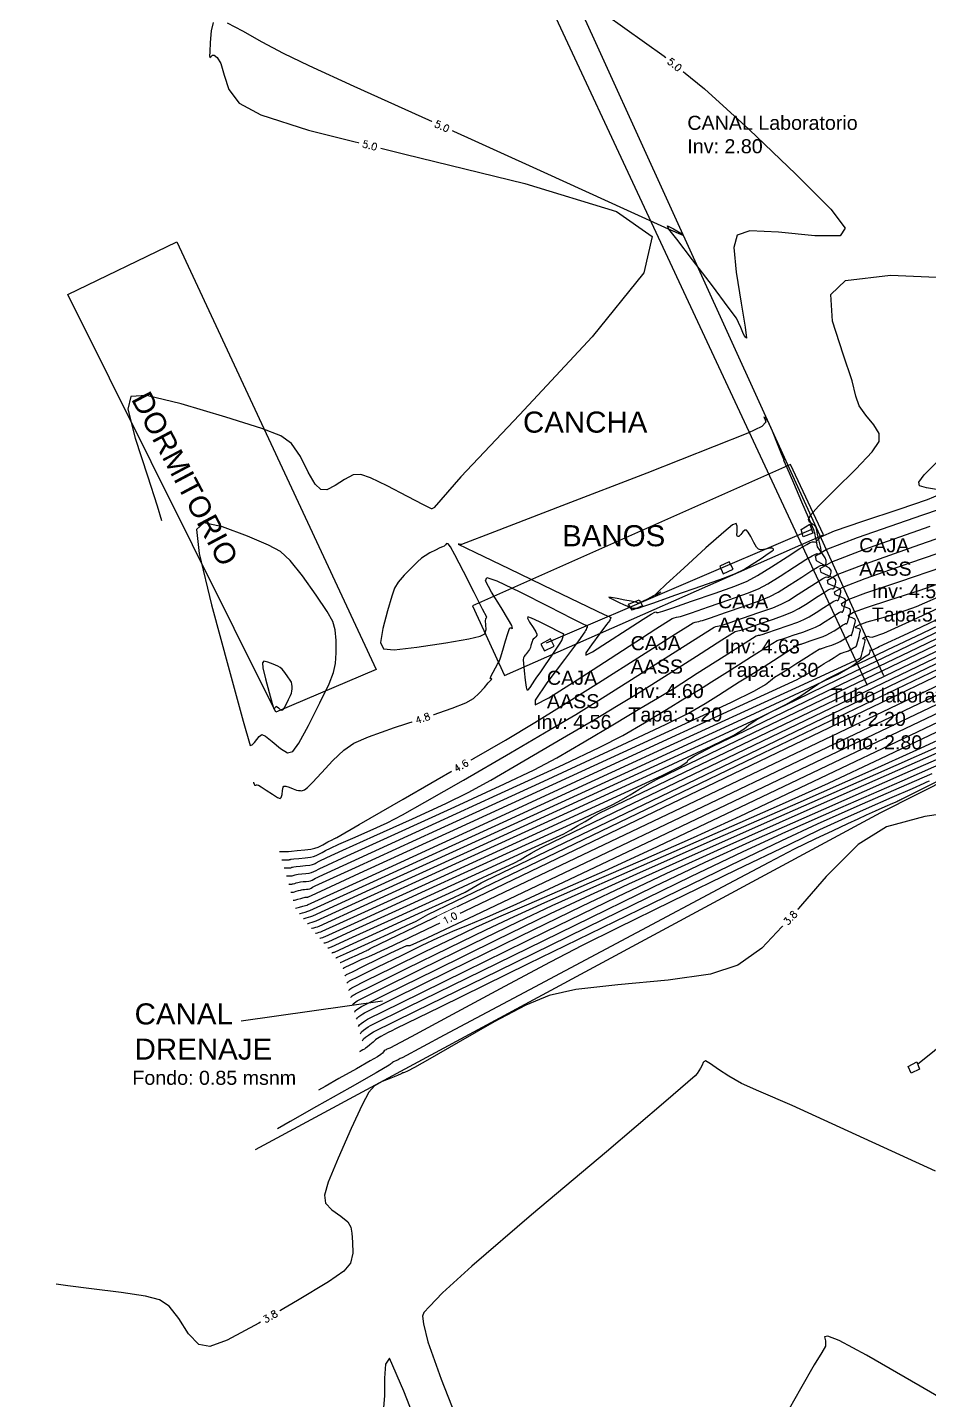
# Model space of a CAD drawing. Header units: millimetres. Extents: x 646993 to 648849, y 9708034 to 9709424.
# Drawn here: x 648161.5 to 648225.5, y 9709050 to 9709147.5 of the extents above; entities that cross this region are included whole.
import ezdxf

# ---------------------------------------------------------------- set-up
doc = ezdxf.new("R2010")
doc.units = ezdxf.units.MM
doc.header["$LTSCALE"] = 5
doc.header["$XCLIPFRAME"] = 2
for name, color, linetype in [('CV-COTAS', 7, 'Continuous'), ('CV-MAESTRAS', 32, 'Continuous'), ('CV-NORMALES', 31, 'Continuous')]:
    doc.layers.add(name, color=color, linetype=linetype)
doc.styles.add('CV-ETIQUETAS', font='romans.shx')
doc.styles.get("Standard").update_dxf_attribs({"font": 'arial.ttf'})
picture_1 = doc.add_image_def('image1.jpg', size_in_pixel=(1920, 925))
picture_2 = doc.add_image_def('image2.ecw', size_in_pixel=(12715, 11262))

msp = doc.modelspace()

# ---------------------------------------------------------------- linework, layer by layer
at = {"color": 6}
for points in [[(648179.123, 9709098.838), (648164.351, 9709128.541), (648172.1, 9709132.301), (648186.27, 9709101.873), (648179.123, 9709098.838)], [(648193.109, 9709106.402), (648195.384, 9709101.454), (648218.067, 9709111.45), (648215.725, 9709116.465), (648193.109, 9709106.402)]]:
    msp.add_lwpolyline(points, dxfattribs=at)
at = {"color": 2}
for points in [[(648216.632, 9709111.308), (648216.48, 9709111.831), (648217.108, 9709112.213), (648217.308, 9709111.582), (648216.632, 9709111.308)], [(648198.373, 9709103.781), (648217.205, 9709111.832)], [(648210.701, 9709109.226), (648210.93, 9709108.674), (648211.66, 9709109.024), (648211.379, 9709109.547), (648210.701, 9709109.226)], [(648224.75, 9709073.802), (648268.909, 9709109.331)], [(648204.469, 9709106.111), (648204.215, 9709106.528), (648204.98, 9709106.837), (648205.197, 9709106.414), (648204.469, 9709106.111)], [(648197.98, 9709103.686), (648198.229, 9709103.204), (648198.923, 9709103.547), (648198.675, 9709104.069), (648197.98, 9709103.686)], [(648224.317, 9709073.162), (648224.091, 9709073.657), (648224.721, 9709073.983), (648224.901, 9709073.452), (648224.317, 9709073.162)]]:
    msp.add_lwpolyline(points, dxfattribs=at)
for points in [[(648177.689, 9709067.751), (648222.146, 9709091.706), (648240.045, 9709100.751), (648271.646, 9709111.3)], [(648176.662, 9709076.896), (648186.726, 9709078.327)]]:
    msp.add_lwpolyline(points)
at = {"layer": 'CV-MAESTRAS', "color": 7, "true_color": 0xffffcc}
for points, elevation in [([(648202.552, 9709148.498), (648206.751, 9709145.495), (648209.614, 9709143.174), (648212.797, 9709140.289), (648216.113, 9709137.121), (648218.586, 9709134.616), (648219.612, 9709133.278), (648219.271, 9709132.732), (648217.448, 9709132.736), (648214.884, 9709132.99), (648212.843, 9709133.081), (648211.939, 9709132.761), (648211.693, 9709131.894), (648211.858, 9709130.139), (648212.226, 9709127.944), (648212.515, 9709126.224), (648212.591, 9709125.446), (648212.475, 9709125.548), (648212.337, 9709125.838), (648212.189, 9709126.213), (648212.039, 9709126.572), (648211.888, 9709126.869), (648211.307, 9709127.657), (648210.172, 9709129.157), (648208.758, 9709131.013), (648207.635, 9709132.487), (648207.085, 9709133.209), (648206.978, 9709133.431), (648207.417, 9709133.228), (648208.038, 9709132.853), (648208.107, 9709132.744), (648207.044, 9709133.209), (648204.135, 9709134.53), (648198.209, 9709137.22), (648190.746, 9709140.609), (648184.706, 9709143.356), (648181.5, 9709144.827), (648179.682, 9709145.698), (648178.156, 9709146.51), (648176.777, 9709147.283), (648175.696, 9709147.842)], 5), ([(648174.682, 9709147.904), (648174.526, 9709147.303), (648174.467, 9709146.478), (648174.436, 9709145.818), (648174.413, 9709145.508), (648174.437, 9709145.406), (648174.51, 9709145.454), (648174.618, 9709145.565), (648174.757, 9709145.586), (648174.952, 9709145.413), (648175.222, 9709144.975), (648175.467, 9709144.163), (648175.799, 9709143.132), (648176.53, 9709142.167), (648178.059, 9709141.333), (648181.448, 9709140.242), (648188.303, 9709138.532), (648196.844, 9709136.441), (648203.368, 9709134.46), (648205.898, 9709132.669), (648205.293, 9709130.091), (648201.638, 9709125.536), (648196.449, 9709119.987), (648192.294, 9709115.584), (648190.395, 9709113.402), (648190.359, 9709113.377), (648190.319, 9709113.352), (648190.276, 9709113.329), (648190.235, 9709113.312), (648190.197, 9709113.309), (648189.623, 9709113.59), (648188.484, 9709114.187), (648187.052, 9709114.94), (648185.866, 9709115.52), (648185.17, 9709115.756), (648184.643, 9709115.722), (648184.021, 9709115.404), (648183.341, 9709114.957), (648182.758, 9709114.663), (648182.332, 9709114.692), (648181.927, 9709115.074), (648181.44, 9709115.926), (648180.875, 9709117.024), (648180.248, 9709117.945), (648179.482, 9709118.504), (648178.128, 9709119.021), (648175.566, 9709119.837), (648172.406, 9709120.773), (648169.933, 9709121.364), (648168.812, 9709121.299), (648168.613, 9709120.405), (648169.127, 9709118.323), (648170, 9709115.644), (648170.704, 9709113.513), (648170.998, 9709112.49)], 5), ([(648179.883, 9709087.202), (648179.923, 9709087.202), (648180, 9709087.2), (648180.098, 9709087.198), (648180.182, 9709087.199), (648180.238, 9709087.203), (648180.29, 9709087.214), (648180.355, 9709087.236), (648180.432, 9709087.263), (648180.51, 9709087.287), (648180.595, 9709087.304), (648180.73, 9709087.322), (648180.97, 9709087.345), (648181.266, 9709087.373), (648181.514, 9709087.402), (648181.67, 9709087.433), (648181.835, 9709087.505), (648181.996, 9709087.585), (648182.156, 9709087.67), (648182.316, 9709087.753), (648182.478, 9709087.833), (648184.201, 9709088.623), (648187.598, 9709090.169), (648191.866, 9709092.112), (648195.404, 9709093.741), (648197.496, 9709094.749), (648199.109, 9709095.608), (648201.064, 9709096.736), (648203.215, 9709098.014), (648205.027, 9709099.098), (648206.272, 9709099.842), (648207.447, 9709100.564), (648209.103, 9709101.61), (648211.001, 9709102.818), (648212.507, 9709103.774), (648213.296, 9709104.267), (648213.375, 9709104.294), (648213.457, 9709104.313), (648213.539, 9709104.33), (648213.622, 9709104.348), (648213.704, 9709104.368), (648214.055, 9709104.489), (648214.724, 9709104.718), (648215.559, 9709105.006), (648216.258, 9709105.256), (648216.689, 9709105.433), (648217.056, 9709105.627), (648217.551, 9709105.934), (648218.111, 9709106.297), (648218.559, 9709106.586), (648218.804, 9709106.735), (648218.93, 9709106.798), (648219.006, 9709106.808), (648219.057, 9709106.793), (648219.098, 9709106.791), (648219.135, 9709106.825), (648219.17, 9709106.901), (648219.216, 9709107.04), (648219.266, 9709107.214), (648219.301, 9709107.371), (648219.309, 9709107.496), (648219.218, 9709107.631), (648218.851, 9709107.791), (648218.408, 9709107.986), (648218.349, 9709108.246), (648219.053, 9709108.637), (648221.001, 9709109.383), (648224.937, 9709110.773), (648229.907, 9709112.504)], 4), ([(648190.276, 9709045.335), (648188.228, 9709050.56), (648187.204, 9709052.901), (648186.941, 9709052.474), (648186.859, 9709051.486), (648186.851, 9709050.244), (648186.758, 9709049.08)], 4)]:
    msp.add_lwpolyline(points, dxfattribs=dict(at, elevation=elevation))
at = {"layer": 'CV-MAESTRAS', "color": 7, "true_color": 0xffffcc, "elevation": 5}
for points in [[(648192.339, 9709110.763), (648192.291, 9709110.765), (648192.233, 9709110.776), (648192.173, 9709110.792), (648192.126, 9709110.803), (648192.107, 9709110.805), (648193.291, 9709110.23), (648195.744, 9709109.044), (648198.837, 9709107.55), (648201.302, 9709106.36), (648202.516, 9709105.774), (648202.604, 9709105.735), (648202.696, 9709105.701), (648202.789, 9709105.668), (648202.876, 9709105.629), (648202.947, 9709105.575), (648202.945, 9709105.537), (648202.93, 9709105.497), (648202.91, 9709105.455), (648202.89, 9709105.415), (648202.871, 9709105.377), (648202.656, 9709105.072), (648202.175, 9709104.436), (648201.577, 9709103.642), (648201.181, 9709103.061), (648201.183, 9709102.901), (648201.642, 9709103.132), (648202.725, 9709103.819), (648204.125, 9709104.737), (648205.254, 9709105.473), (648205.828, 9709105.827), (648206.094, 9709105.965), (648206.183, 9709105.976), (648206.205, 9709105.931), (648206.318, 9709105.928), (648206.646, 9709106.03), (648207.352, 9709106.274), (648208.694, 9709106.733), (648210.37, 9709107.31), (648211.773, 9709107.813), (648212.637, 9709108.168), (648213.375, 9709108.557), (648214.368, 9709109.173), (648215.492, 9709109.902), (648216.39, 9709110.483), (648216.882, 9709110.782), (648217.137, 9709110.912), (648217.295, 9709110.954), (648217.403, 9709110.951), (648217.486, 9709110.948), (648217.546, 9709110.961), (648217.578, 9709110.976), (648217.586, 9709110.985), (648217.582, 9709110.993), (648217.576, 9709111.01), (648217.569, 9709111.049), (648217.553, 9709111.131), (648217.518, 9709111.289), (648217.475, 9709111.486), (648217.437, 9709111.65), (648217.412, 9709111.747), (648217.395, 9709111.805), (648217.392, 9709111.82), (648217.388, 9709111.831), (648217.352, 9709111.916), (648217.251, 9709112.153), (648217.015, 9709112.698), (648216.544, 9709113.783), (648215.955, 9709115.14), (648215.487, 9709116.218), (648215.261, 9709116.745), (648215.263, 9709116.751), (648215.268, 9709116.757), (648215.274, 9709116.764), (648215.28, 9709116.769), (648215.285, 9709116.771), (648215.276, 9709116.793), (648215.265, 9709116.814), (648215.253, 9709116.835), (648215.241, 9709116.856), (648215.23, 9709116.877), (648215.085, 9709117.223), (648214.804, 9709117.935), (648214.45, 9709118.829), (648214.147, 9709119.519), (648213.948, 9709119.808), (648213.831, 9709119.834), (648213.895, 9709119.709), (648213.976, 9709119.48), (648213.7, 9709119.162), (648212.703, 9709118.687), (648210.313, 9709117.73), (648205.503, 9709115.855), (648199.475, 9709113.52), (648194.682, 9709111.666)], [(648194.054, 9709105.489), (648194.071, 9709105.511), (648194.089, 9709105.533), (648194.107, 9709105.555), (648194.122, 9709105.577), (648194.129, 9709105.6), (648193.838, 9709106.179), (648193.238, 9709107.361), (648192.48, 9709108.846), (648191.868, 9709110.027), (648191.548, 9709110.601), (648191.38, 9709110.816), (648191.273, 9709110.834), (648191.19, 9709110.75), (648191.102, 9709110.664), (648190.985, 9709110.61), (648190.797, 9709110.525), (648190.478, 9709110.369), (648190.085, 9709110.17), (648189.741, 9709109.976), (648189.492, 9709109.792), (648189.212, 9709109.532), (648188.774, 9709109.107), (648188.253, 9709108.584), (648187.827, 9709108.096), (648187.58, 9709107.674), (648187.382, 9709107.087), (648187.074, 9709106.051), (648186.736, 9709104.794), (648186.586, 9709103.812), (648186.793, 9709103.363), (648187.548, 9709103.277), (648189.166, 9709103.462), (648191.22, 9709103.788), (648192.86, 9709104.072), (648193.669, 9709104.243), (648194.003, 9709104.423), (648194.094, 9709104.715), (648194.064, 9709105.065), (648194.034, 9709105.345)]]:
    msp.add_lwpolyline(points, close=True, dxfattribs=at)
at = {"layer": 'CV-MAESTRAS', "color": 20, "true_color": 0xff5500, "elevation": 3}
for points in [[(648180.805, 9709084.521), (648180.87, 9709084.524), (648181.022, 9709084.564), (648181.215, 9709084.624), (648181.399, 9709084.683), (648181.555, 9709084.736), (648186.068, 9709086.801), (648195.295, 9709091.034), (648206.888, 9709096.355), (648216.104, 9709100.585), (648220.59, 9709102.644), (648220.62, 9709102.661), (648220.657, 9709102.679), (648220.695, 9709102.699), (648220.723, 9709102.716), (648220.733, 9709102.727), (648220.776, 9709102.869), (648220.851, 9709103.153), (648220.943, 9709103.508), (648221.016, 9709103.795), (648221.049, 9709103.944), (648221.043, 9709104.016), (648220.97, 9709104.048), (648220.877, 9709104.064), (648220.86, 9709104.096), (648220.998, 9709104.17), (648221.234, 9709104.246), (648221.346, 9709104.207), (648221.539, 9709104.177), (648222.365, 9709104.469), (648224.448, 9709105.405), (648229.179, 9709107.618)], [(648185.291, 9709075.463), (648185.365, 9709075.606), (648185.519, 9709075.74), (648185.71, 9709075.869), (648185.899, 9709075.993), (648186.069, 9709076.11), (648189.056, 9709077.581), (648194.981, 9709080.484), (648202.441, 9709084.132), (648208.65, 9709087.155), (648212.37, 9709088.938), (648215.386, 9709090.325), (648219.298, 9709092.06), (648223.666, 9709093.973), (648227.147, 9709095.498)]]:
    msp.add_lwpolyline(points, dxfattribs=at)
at = {"layer": 'CV-MAESTRAS', "color": 18, "true_color": 0x000000}
for points, elevation in [([(648183.696, 9709081.036), (648183.699, 9709081.036), (648183.706, 9709081.038), (648183.716, 9709081.041), (648183.725, 9709081.044), (648183.732, 9709081.046), (648183.948, 9709081.145), (648184.387, 9709081.346), (648184.938, 9709081.598), (648185.381, 9709081.802), (648185.609, 9709081.907), (648185.63, 9709081.921), (648185.687, 9709081.955), (648185.76, 9709081.997), (648185.832, 9709082.037), (648185.892, 9709082.07), (648194.749, 9709086.33), (648212.925, 9709095.072), (648235.794, 9709106.07)], 1), ([(648236.758, 9709105.773), (648214.004, 9709094.919), (648195.889, 9709086.279), (648187.014, 9709082.048), (648186.635, 9709081.874), (648186.189, 9709081.669), (648185.724, 9709081.455), (648185.36, 9709081.295), (648185.213, 9709081.248), (648184.992, 9709081.144), (648184.694, 9709080.998), (648184.356, 9709080.832), (648184.089, 9709080.701), (648183.949, 9709080.632), (648183.941, 9709080.626), (648183.932, 9709080.62), (648183.923, 9709080.614), (648183.915, 9709080.607), (648183.912, 9709080.601)], 1), ([(648182.251, 9709082.779), (648182.284, 9709082.78), (648182.364, 9709082.801), (648182.465, 9709082.832), (648182.562, 9709082.863), (648182.643, 9709082.891), (648184.997, 9709083.966), (648189.779, 9709086.154), (648195.791, 9709088.907), (648200.621, 9709091.124), (648203.099, 9709092.276), (648203.724, 9709092.619), (648204.34, 9709092.978), (648204.953, 9709093.343), (648205.569, 9709093.702), (648206.193, 9709094.047), (648210.02, 9709095.9), (648217.373, 9709099.439), (648226.595, 9709103.871)], 2), ([(648184.601, 9709078.032), (648184.64, 9709078.107), (648184.721, 9709078.177), (648184.821, 9709078.244), (648184.92, 9709078.309), (648185.009, 9709078.371), (648186.531, 9709079.122), (648189.445, 9709080.559), (648193.127, 9709082.369), (648196.383, 9709083.955), (648198.792, 9709085.093), (648201.527, 9709086.33), (648205.727, 9709088.179), (648210.751, 9709090.38), (648215.156, 9709092.325), (648218.423, 9709093.808), (648222.144, 9709095.555), (648228.075, 9709098.38)], 2)]:
    msp.add_lwpolyline(points, dxfattribs=dict(at, elevation=elevation))
at = {"layer": 'CV-NORMALES', "color": 7, "true_color": 0xffffcc}
for points, elevation in [([(648177.541, 9709093.863), (648177.544, 9709093.851), (648177.551, 9709093.828), (648177.558, 9709093.799), (648177.566, 9709093.774), (648177.572, 9709093.757), (648177.581, 9709093.74), (648177.593, 9709093.715), (648177.608, 9709093.686), (648177.624, 9709093.663), (648177.643, 9709093.651), (648177.67, 9709093.65), (648177.704, 9709093.666), (648177.748, 9709093.688), (648177.808, 9709093.689), (648177.902, 9709093.65), (648178.087, 9709093.539), (648178.443, 9709093.302), (648178.886, 9709093.006), (648179.243, 9709092.785), (648179.429, 9709092.715), (648179.522, 9709092.777), (648179.571, 9709092.991), (648179.602, 9709093.279), (648179.642, 9709093.503), (648179.712, 9709093.594), (648179.841, 9709093.593), (648180.076, 9709093.513), (648180.366, 9709093.394), (648180.607, 9709093.302), (648180.752, 9709093.27), (648180.854, 9709093.268), (648180.944, 9709093.262), (648181.039, 9709093.265), (648181.169, 9709093.32), (648181.375, 9709093.479), (648181.749, 9709093.838), (648182.388, 9709094.534), (648183.189, 9709095.408), (648183.959, 9709096.152), (648184.671, 9709096.635), (648185.718, 9709097.092), (648187.573, 9709097.745), (648189.838, 9709098.502), (648191.666, 9709099.128), (648192.642, 9709099.513), (648193.182, 9709099.818), (648193.602, 9709100.195), (648193.962, 9709100.608), (648194.24, 9709100.937), (648194.41, 9709101.117), (648194.48, 9709101.2), (648194.465, 9709101.222), (648194.41, 9709101.218), (648194.374, 9709101.231), (648194.389, 9709101.291), (648194.454, 9709101.423), (648194.59, 9709101.68), (648194.762, 9709102), (648194.899, 9709102.255), (648194.968, 9709102.382), (648194.978, 9709102.397), (648194.989, 9709102.411), (648195, 9709102.425), (648195.011, 9709102.44), (648195.019, 9709102.455), (648195.101, 9709102.717), (648195.264, 9709103.249), (648195.468, 9709103.916), (648195.633, 9709104.451), (648195.721, 9709104.723), (648195.779, 9709104.837), (648195.855, 9709104.843), (648195.933, 9709104.807), (648195.964, 9709104.833), (648195.908, 9709105.001), (648195.686, 9709105.419), (648195.147, 9709106.288), (648194.473, 9709107.372), (648194.053, 9709108.177), (648194.139, 9709108.429), (648194.852, 9709108.193), (648196.473, 9709107.41), (648198.549, 9709106.353), (648200.205, 9709105.507), (648201.013, 9709105.107), (648201.067, 9709105.083), (648201.128, 9709105.063), (648201.19, 9709105.044), (648201.242, 9709105.02), (648201.275, 9709104.985), (648201.259, 9709104.901), (648201.229, 9709104.817), (648201.192, 9709104.733), (648201.154, 9709104.65), (648201.116, 9709104.569), (648200.664, 9709103.931), (648199.654, 9709102.594), (648198.4, 9709100.929), (648197.567, 9709099.709), (648197.572, 9709099.373), (648198.539, 9709099.859), (648200.83, 9709101.306), (648203.79, 9709103.238), (648206.157, 9709104.781), (648207.322, 9709105.515), (648207.464, 9709105.563), (648207.612, 9709105.599), (648207.761, 9709105.629), (648207.91, 9709105.661), (648208.058, 9709105.698), (648208.692, 9709105.917), (648209.9, 9709106.33), (648211.408, 9709106.849), (648212.67, 9709107.301), (648213.447, 9709107.621), (648214.111, 9709107.971), (648215.005, 9709108.525), (648216.016, 9709109.181), (648216.824, 9709109.703), (648217.266, 9709109.973), (648217.496, 9709110.09), (648217.637, 9709110.125), (648217.734, 9709110.119), (648217.808, 9709110.116), (648217.864, 9709110.134), (648217.897, 9709110.158), (648217.916, 9709110.178), (648217.927, 9709110.201), (648217.929, 9709110.247), (648217.917, 9709110.339), (648217.877, 9709110.534), (648217.791, 9709110.918), (648217.682, 9709111.396), (648217.595, 9709111.777), (648217.551, 9709111.967), (648217.546, 9709111.982), (648217.541, 9709111.996), (648217.534, 9709112.011), (648217.528, 9709112.025), (648217.522, 9709112.04), (648217.461, 9709112.117), (648217.29, 9709112.221), (648217.082, 9709112.357), (648216.999, 9709112.553), (648217.163, 9709112.868), (648217.714, 9709113.49), (648218.893, 9709114.669), (648220.383, 9709116.14), (648221.539, 9709117.362), (648222.029, 9709118.095), (648222.046, 9709118.655), (648221.667, 9709119.277), (648221.085, 9709119.959), (648220.606, 9709120.635), (648220.365, 9709121.332), (648220.105, 9709122.405), (648219.464, 9709124.317), (648218.725, 9709126.657), (648218.587, 9709128.543), (648219.633, 9709129.55), (648222.835, 9709129.934), (648229.913, 9709129.614)], 4.8), ([(648226.115, 9709114.695), (648225.402, 9709114.795), (648224.893, 9709114.942), (648224.85, 9709115.204), (648225.24, 9709115.716), (648226.185, 9709116.679)], 4.6), ([(648179.397, 9709088.93), (648179.467, 9709088.931), (648179.612, 9709088.931), (648179.794, 9709088.931), (648179.939, 9709088.932), (648180.01, 9709088.932), (648180.012, 9709088.933), (648180.017, 9709088.935), (648180.024, 9709088.937), (648180.03, 9709088.938), (648180.036, 9709088.94), (648180.245, 9709088.963), (648180.66, 9709089.003), (648181.184, 9709089.055), (648181.624, 9709089.108), (648181.897, 9709089.163), (648182.135, 9709089.251), (648182.463, 9709089.414), (648182.836, 9709089.613), (648183.134, 9709089.773), (648183.294, 9709089.854), (648183.33, 9709089.868), (648183.365, 9709089.884), (648183.399, 9709089.9), (648183.434, 9709089.917), (648183.468, 9709089.934), (648185.047, 9709090.848), (648188.178, 9709092.655), (648192.127, 9709094.935), (648195.455, 9709096.867), (648197.547, 9709098.105), (648199.432, 9709099.263), (648202.088, 9709100.941), (648205.133, 9709102.879), (648207.55, 9709104.413), (648208.815, 9709105.203), (648208.942, 9709105.246), (648209.073, 9709105.278), (648209.206, 9709105.305), (648209.338, 9709105.333), (648209.469, 9709105.365), (648210.033, 9709105.56), (648211.106, 9709105.927), (648212.446, 9709106.388), (648213.567, 9709106.79), (648214.258, 9709107.074), (648214.847, 9709107.385), (648215.641, 9709107.877), (648216.539, 9709108.46), (648217.258, 9709108.924), (648217.651, 9709109.163), (648217.854, 9709109.267), (648217.979, 9709109.295), (648218.065, 9709109.288), (648218.131, 9709109.285), (648218.182, 9709109.307), (648218.215, 9709109.343), (648218.242, 9709109.389), (648218.263, 9709109.447), (648218.274, 9709109.52), (648218.265, 9709109.628), (648218.191, 9709109.824), (648217.952, 9709110.17), (648217.661, 9709110.602), (648217.571, 9709110.997), (648217.886, 9709111.318), (648218.85, 9709111.735), (648220.884, 9709112.44), (648223.45, 9709113.292), (648225.464, 9709113.982), (648226.376, 9709114.36)], 4.6), ([(648179.559, 9709088.354), (648179.619, 9709088.354), (648179.741, 9709088.354), (648179.895, 9709088.354), (648180.02, 9709088.354), (648180.086, 9709088.356), (648180.114, 9709088.362), (648180.141, 9709088.371), (648180.168, 9709088.379), (648180.195, 9709088.388), (648180.222, 9709088.394), (648180.407, 9709088.416), (648180.764, 9709088.451), (648181.211, 9709088.495), (648181.587, 9709088.539), (648181.821, 9709088.586), (648182.006, 9709088.653), (648182.2, 9709088.752), (648182.418, 9709088.876), (648182.675, 9709089.014), (648183.022, 9709089.18), (648183.612, 9709089.448), (648184.607, 9709089.88), (648185.848, 9709090.42), (648187.041, 9709090.969), (648188.144, 9709091.539), (648189.734, 9709092.434), (648192.473, 9709094.015), (648195.823, 9709095.962), (648198.646, 9709097.611), (648200.455, 9709098.684), (648202.103, 9709099.697), (648204.426, 9709101.164), (648207.089, 9709102.858), (648209.202, 9709104.2), (648210.309, 9709104.891), (648210.419, 9709104.929), (648210.534, 9709104.957), (648210.65, 9709104.98), (648210.766, 9709105.004), (648210.881, 9709105.033), (648211.374, 9709105.203), (648212.312, 9709105.524), (648213.484, 9709105.927), (648214.464, 9709106.279), (648215.068, 9709106.527), (648215.584, 9709106.799), (648216.278, 9709107.229), (648217.063, 9709107.739), (648217.691, 9709108.145), (648218.035, 9709108.354), (648218.213, 9709108.444), (648218.321, 9709108.466), (648218.395, 9709108.456), (648218.453, 9709108.454), (648218.499, 9709108.479), (648218.533, 9709108.529), (648218.566, 9709108.606), (648218.597, 9709108.702), (648218.616, 9709108.804), (648218.613, 9709108.917), (648218.502, 9709109.081), (648218.082, 9709109.316), (648217.574, 9709109.61), (648217.497, 9709109.96), (648218.275, 9709110.424), (648220.499, 9709111.277), (648225.141, 9709112.885), (648230.984, 9709114.879)], 4.4), ([(648179.721, 9709087.778), (648179.771, 9709087.778), (648179.871, 9709087.777), (648179.997, 9709087.776), (648180.101, 9709087.776), (648180.162, 9709087.779), (648180.204, 9709087.787), (648180.239, 9709087.801), (648180.275, 9709087.818), (648180.326, 9709087.834), (648180.409, 9709087.849), (648180.569, 9709087.869), (648180.867, 9709087.898), (648181.239, 9709087.934), (648181.551, 9709087.971), (648181.746, 9709088.01), (648181.877, 9709088.055), (648181.938, 9709088.091), (648181.999, 9709088.139), (648182.215, 9709088.255), (648182.75, 9709088.507), (648183.907, 9709089.036), (648186.102, 9709090.025), (648188.857, 9709091.266), (648191.223, 9709092.355), (648192.82, 9709093.144), (648194.422, 9709094.021), (648196.768, 9709095.375), (648199.519, 9709096.988), (648201.837, 9709098.354), (648203.363, 9709099.263), (648204.775, 9709100.131), (648206.764, 9709101.387), (648209.045, 9709102.838), (648210.855, 9709103.987), (648211.803, 9709104.579), (648211.897, 9709104.611), (648211.995, 9709104.635), (648212.095, 9709104.655), (648212.194, 9709104.676), (648212.292, 9709104.7), (648212.715, 9709104.846), (648213.518, 9709105.121), (648214.522, 9709105.467), (648215.361, 9709105.767), (648215.878, 9709105.98), (648216.32, 9709106.213), (648216.914, 9709106.581), (648217.587, 9709107.018), (648218.125, 9709107.365), (648218.419, 9709107.545), (648218.572, 9709107.621), (648218.664, 9709107.637), (648218.726, 9709107.625), (648218.775, 9709107.623), (648218.817, 9709107.652), (648218.851, 9709107.715), (648218.891, 9709107.823), (648218.932, 9709107.958), (648218.959, 9709108.088), (648218.961, 9709108.207), (648218.853, 9709108.354), (648218.427, 9709108.54), (648217.914, 9709108.771), (648217.846, 9709109.076), (648218.664, 9709109.531), (648220.954, 9709110.41), (648225.655, 9709112.086)], 4.2)]:
    msp.add_lwpolyline(points, dxfattribs=dict(at, elevation=elevation))
for points, elevation in [([(648183.239, 9709101.669), (648183.369, 9709102.303), (648183.421, 9709103.075), (648183.419, 9709103.934), (648183.352, 9709104.694), (648183.177, 9709105.299), (648182.772, 9709106.016), (648181.999, 9709107.163), (648181.02, 9709108.533), (648180.142, 9709109.644), (648179.464, 9709110.265), (648178.607, 9709110.715), (648177.128, 9709111.356), (648175.35, 9709112.038), (648174.005, 9709112.316), (648173.495, 9709111.829), (648173.677, 9709110.129), (648174.562, 9709106.485), (648175.803, 9709101.868), (648176.809, 9709098.21), (648177.305, 9709096.474), (648177.448, 9709096.521), (648177.609, 9709096.687), (648177.781, 9709096.907), (648177.955, 9709097.111), (648178.133, 9709097.267), (648178.409, 9709097.139), (648178.879, 9709096.753), (648179.456, 9709096.258), (648179.963, 9709095.958), (648180.335, 9709096.052), (648180.762, 9709096.631), (648181.45, 9709097.895), (648182.269, 9709099.516), (648182.917, 9709100.866)], 4.8), ([(648206.482, 9709107.381), (648206.323, 9709107.294), (648205.984, 9709107.116), (648205.553, 9709106.891), (648205.203, 9709106.713), (648205.017, 9709106.63), (648204.917, 9709106.604), (648204.855, 9709106.613), (648204.805, 9709106.64), (648204.737, 9709106.668), (648204.621, 9709106.692), (648204.393, 9709106.735), (648203.946, 9709106.822), (648203.395, 9709106.931), (648202.977, 9709107.007), (648202.822, 9709107.02), (648202.882, 9709106.968), (648203.159, 9709106.834), (648203.546, 9709106.658), (648203.86, 9709106.516), (648204.02, 9709106.441), (648204.108, 9709106.399), (648204.184, 9709106.362), (648204.255, 9709106.327), (648204.315, 9709106.3), (648204.365, 9709106.282), (648204.418, 9709106.269), (648204.492, 9709106.255), (648204.578, 9709106.242), (648204.655, 9709106.233), (648204.716, 9709106.234), (648204.764, 9709106.237), (648204.771, 9709106.226), (648204.78, 9709106.216), (648204.898, 9709106.248), (648205.234, 9709106.362), (648206.003, 9709106.632), (648207.516, 9709107.16), (648209.413, 9709107.824), (648210.963, 9709108.378), (648211.827, 9709108.715), (648212.401, 9709108.995), (648213.013, 9709109.368), (648213.644, 9709109.787), (648214.138, 9709110.121), (648214.407, 9709110.304), (648214.515, 9709110.395), (648214.522, 9709110.448), (648214.476, 9709110.48), (648214.421, 9709110.503), (648214.368, 9709110.517), (648214.265, 9709110.512), (648214.065, 9709110.468), (648213.813, 9709110.411), (648213.598, 9709110.389), (648213.458, 9709110.436), (648213.323, 9709110.59), (648213.131, 9709110.918), (648212.908, 9709111.333), (648212.721, 9709111.655), (648212.599, 9709111.791), (648212.492, 9709111.792), (648212.35, 9709111.668), (648212.188, 9709111.485), (648212.055, 9709111.352), (648211.97, 9709111.329), (648211.923, 9709111.425), (648211.929, 9709111.707), (648211.944, 9709112.066), (648211.867, 9709112.271), (648211.604, 9709112.168), (648210.978, 9709111.654), (648209.72, 9709110.524), (648208.144, 9709109.084), (648206.896, 9709107.939), (648206.296, 9709107.386), (648206.099, 9709107.187), (648206.168, 9709107.198), (648206.365, 9709107.312), (648206.502, 9709107.395)], 5.2), ([(648196.94, 9709102.988), (648196.903, 9709102.933), (648196.846, 9709102.873), (648196.781, 9709102.802), (648196.733, 9709102.711), (648196.721, 9709102.574), (648196.739, 9709102.307), (648196.79, 9709101.783), (648196.859, 9709101.134), (648196.926, 9709100.634), (648196.988, 9709100.427), (648197.075, 9709100.431), (648197.215, 9709100.602), (648197.387, 9709100.865), (648197.552, 9709101.117), (648197.703, 9709101.332), (648197.922, 9709101.647), (648198.31, 9709102.21), (648198.783, 9709102.901), (648199.162, 9709103.46), (648199.36, 9709103.762), (648199.458, 9709103.937), (648199.518, 9709104.087), (648199.557, 9709104.224), (648199.586, 9709104.331), (648199.603, 9709104.396), (648199.592, 9709104.408), (648199.573, 9709104.417), (648199.551, 9709104.424), (648199.529, 9709104.431), (648199.509, 9709104.439), (648199.221, 9709104.582), (648198.63, 9709104.884), (648197.889, 9709105.262), (648197.311, 9709105.541), (648197.056, 9709105.625), (648197.026, 9709105.536), (648197.18, 9709105.255), (648197.426, 9709104.876), (648197.618, 9709104.565), (648197.688, 9709104.401), (648197.681, 9709104.301), (648197.613, 9709104.207), (648197.515, 9709104.112), (648197.433, 9709104.029), (648197.388, 9709103.958), (648197.356, 9709103.872), (648197.317, 9709103.738), (648197.274, 9709103.579), (648197.235, 9709103.446), (648197.204, 9709103.363), (648197.167, 9709103.297), (648197.108, 9709103.215), (648197.038, 9709103.124), (648196.979, 9709103.046)], 4.6), ([(648180.249, 9709100.199), (648180.277, 9709100.334), (648180.288, 9709100.498), (648180.287, 9709100.68), (648180.273, 9709100.842), (648180.236, 9709100.971), (648180.15, 9709101.123), (648179.986, 9709101.367), (648179.778, 9709101.658), (648179.591, 9709101.894), (648179.447, 9709102.027), (648179.265, 9709102.122), (648178.95, 9709102.258), (648178.572, 9709102.403), (648178.286, 9709102.463), (648178.178, 9709102.359), (648178.216, 9709101.997), (648178.405, 9709101.223), (648178.668, 9709100.241), (648178.882, 9709099.464), (648178.988, 9709099.095), (648179.018, 9709099.105), (648179.052, 9709099.14), (648179.089, 9709099.186), (648179.126, 9709099.23), (648179.164, 9709099.263), (648179.222, 9709099.236), (648179.322, 9709099.154), (648179.445, 9709099.048), (648179.553, 9709098.985), (648179.632, 9709099.005), (648179.723, 9709099.128), (648179.869, 9709099.397), (648180.043, 9709099.741), (648180.181, 9709100.028)], 4.6)]:
    msp.add_lwpolyline(points, close=True, dxfattribs=dict(at, elevation=elevation))
at = {"layer": 'CV-NORMALES', "color": 20, "true_color": 0xff5500}
for points, elevation in [([(648180.045, 9709086.626), (648180.074, 9709086.625), (648180.13, 9709086.623), (648180.2, 9709086.621), (648180.264, 9709086.621), (648180.314, 9709086.627), (648180.376, 9709086.641), (648180.472, 9709086.671), (648180.589, 9709086.708), (648180.694, 9709086.74), (648180.781, 9709086.759), (648180.892, 9709086.774), (648181.074, 9709086.792), (648181.293, 9709086.812), (648181.477, 9709086.833), (648181.594, 9709086.856), (648181.721, 9709086.902), (648181.843, 9709086.963), (648181.963, 9709087.031), (648182.083, 9709087.098), (648182.205, 9709087.159), (648184.496, 9709088.211), (648189.094, 9709090.314), (648194.874, 9709092.958), (648199.586, 9709095.128), (648202.172, 9709096.354), (648203.796, 9709097.194), (648205.359, 9709098.096), (648206.911, 9709099.04), (648208.218, 9709099.841), (648209.18, 9709100.421), (648210.119, 9709100.998), (648211.441, 9709101.833), (648212.957, 9709102.797), (648214.16, 9709103.561), (648214.79, 9709103.954), (648214.853, 9709103.976), (648214.918, 9709103.992), (648214.984, 9709104.005), (648215.05, 9709104.019), (648215.115, 9709104.035), (648215.396, 9709104.132), (648215.93, 9709104.315), (648216.597, 9709104.545), (648217.155, 9709104.745), (648217.499, 9709104.886), (648217.792, 9709105.041), (648218.188, 9709105.286), (648218.635, 9709105.576), (648218.992, 9709105.807), (648219.188, 9709105.926), (648219.289, 9709105.975), (648219.348, 9709105.978), (648219.387, 9709105.961), (648219.42, 9709105.96), (648219.452, 9709105.997), (648219.488, 9709106.087), (648219.54, 9709106.257), (648219.6, 9709106.47), (648219.644, 9709106.655), (648219.657, 9709106.786), (648219.583, 9709106.908), (648219.275, 9709107.043), (648218.902, 9709107.202), (648218.851, 9709107.416), (648219.442, 9709107.744), (648221.047, 9709108.355), (648224.219, 9709109.46), (648228.234, 9709110.838)], 3.8), ([(648180.207, 9709086.05), (648180.226, 9709086.049), (648180.259, 9709086.046), (648180.301, 9709086.043), (648180.345, 9709086.043), (648180.39, 9709086.05), (648180.462, 9709086.069), (648180.589, 9709086.106), (648180.745, 9709086.153), (648180.879, 9709086.192), (648180.968, 9709086.214), (648181.054, 9709086.227), (648181.177, 9709086.239), (648181.32, 9709086.251), (648181.44, 9709086.264), (648181.519, 9709086.28), (648181.553, 9709086.292), (648181.636, 9709086.334), (648181.743, 9709086.389), (648181.845, 9709086.442), (648181.933, 9709086.485), (648184.791, 9709087.799), (648190.589, 9709090.458), (648197.883, 9709093.804), (648203.768, 9709096.514), (648206.848, 9709097.959), (648208.484, 9709098.781), (648209.655, 9709099.457), (648210.607, 9709100.067), (648211.408, 9709100.585), (648212.089, 9709101), (648212.79, 9709101.431), (648213.779, 9709102.056), (648214.913, 9709102.777), (648215.812, 9709103.348), (648216.283, 9709103.642), (648216.33, 9709103.658), (648216.379, 9709103.67), (648216.429, 9709103.68), (648216.478, 9709103.691), (648216.527, 9709103.703), (648216.737, 9709103.775), (648217.136, 9709103.912), (648217.635, 9709104.084), (648218.052, 9709104.233), (648218.309, 9709104.339), (648218.529, 9709104.455), (648218.824, 9709104.638), (648219.159, 9709104.855), (648219.426, 9709105.028), (648219.572, 9709105.117), (648219.647, 9709105.152), (648219.69, 9709105.149), (648219.718, 9709105.13), (648219.742, 9709105.129), (648219.77, 9709105.17), (648219.806, 9709105.273), (648219.865, 9709105.474), (648219.934, 9709105.726), (648219.986, 9709105.939), (648220.005, 9709106.075), (648219.948, 9709106.186), (648219.699, 9709106.295), (648219.396, 9709106.418), (648219.353, 9709106.586), (648219.831, 9709106.85), (648221.094, 9709107.328), (648223.501, 9709108.146), (648226.56, 9709109.173)], 3.6), ([(648180.369, 9709085.473), (648180.378, 9709085.473), (648180.389, 9709085.469), (648180.403, 9709085.465), (648180.426, 9709085.465), (648180.466, 9709085.474), (648180.548, 9709085.496), (648180.706, 9709085.541), (648180.902, 9709085.599), (648181.063, 9709085.645), (648181.154, 9709085.668), (648181.215, 9709085.68), (648181.28, 9709085.687), (648181.347, 9709085.691), (648181.404, 9709085.695), (648181.443, 9709085.703), (648181.46, 9709085.711), (648181.504, 9709085.733), (648181.56, 9709085.761), (648181.615, 9709085.788), (648181.661, 9709085.811), (648185.085, 9709087.386), (648192.085, 9709090.603), (648200.892, 9709094.65), (648207.949, 9709097.9), (648211.524, 9709099.563), (648213.171, 9709100.368), (648213.95, 9709100.817), (648214.302, 9709101.093), (648214.599, 9709101.328), (648214.997, 9709101.579), (648215.462, 9709101.865), (648216.117, 9709102.279), (648216.869, 9709102.757), (648217.465, 9709103.135), (648217.777, 9709103.33), (648217.808, 9709103.341), (648217.841, 9709103.349), (648217.873, 9709103.355), (648217.906, 9709103.362), (648217.938, 9709103.37), (648218.077, 9709103.418), (648218.342, 9709103.509), (648218.673, 9709103.623), (648218.949, 9709103.722), (648219.12, 9709103.792), (648219.265, 9709103.869), (648219.461, 9709103.99), (648219.683, 9709104.134), (648219.86, 9709104.248), (648219.957, 9709104.307), (648220.006, 9709104.329), (648220.033, 9709104.32), (648220.049, 9709104.298), (648220.065, 9709104.298), (648220.088, 9709104.343), (648220.124, 9709104.459), (648220.189, 9709104.69), (648220.268, 9709104.981), (648220.329, 9709105.222), (648220.353, 9709105.365), (648220.313, 9709105.463), (648220.123, 9709105.546), (648219.889, 9709105.633), (648219.855, 9709105.756), (648220.22, 9709105.957), (648221.141, 9709106.301), (648222.783, 9709106.833), (648224.887, 9709107.507), (648227.032, 9709108.265)], 3.4), ([(648180.532, 9709084.897), (648180.534, 9709084.897), (648180.536, 9709084.897), (648180.538, 9709084.897), (648180.54, 9709084.897), (648180.542, 9709084.897), (648180.634, 9709084.923), (648180.822, 9709084.977), (648181.059, 9709085.044), (648181.248, 9709085.097), (648181.34, 9709085.123), (648181.346, 9709085.124), (648181.353, 9709085.125), (648181.36, 9709085.126), (648181.366, 9709085.126), (648181.368, 9709085.127), (648181.37, 9709085.127), (648181.374, 9709085.129), (648181.379, 9709085.132), (648181.384, 9709085.135), (648181.389, 9709085.137), (648185.38, 9709086.974), (648193.58, 9709090.747), (648203.9, 9709095.495), (648212.131, 9709099.286), (648216.2, 9709101.168), (648216.546, 9709101.356), (648216.89, 9709101.55), (648217.233, 9709101.746), (648217.572, 9709101.948), (648217.905, 9709102.158), (648218.134, 9709102.299), (648218.456, 9709102.502), (648218.824, 9709102.737), (648219.117, 9709102.923), (648219.271, 9709103.018), (648219.286, 9709103.023), (648219.302, 9709103.027), (648219.318, 9709103.031), (648219.334, 9709103.034), (648219.35, 9709103.038), (648219.418, 9709103.061), (648219.548, 9709103.106), (648219.711, 9709103.162), (648219.846, 9709103.21), (648219.93, 9709103.245), (648220.001, 9709103.283), (648220.098, 9709103.342), (648220.206, 9709103.413), (648220.293, 9709103.469), (648220.341, 9709103.498), (648220.354, 9709103.501), (648220.368, 9709103.504), (648220.382, 9709103.506), (648220.395, 9709103.509), (648220.405, 9709103.515), (648220.442, 9709103.645), (648220.514, 9709103.907), (648220.603, 9709104.237), (648220.671, 9709104.506), (648220.701, 9709104.654), (648220.678, 9709104.74), (648220.547, 9709104.798), (648220.383, 9709104.849), (648220.358, 9709104.926), (648220.609, 9709105.063), (648221.188, 9709105.274), (648222.065, 9709105.52), (648223.213, 9709105.842), (648224.698, 9709106.367), (648226.851, 9709107.3)], 3.2), ([(648181.094, 9709084.173), (648181.153, 9709084.175), (648181.29, 9709084.212), (648181.465, 9709084.265), (648181.632, 9709084.319), (648181.773, 9709084.367), (648185.84, 9709086.226), (648194.116, 9709090.014), (648204.52, 9709094.78), (648212.86, 9709098.608), (648217.091, 9709100.571), (648219.068, 9709101.532), (648220.079, 9709102.107), (648220.604, 9709102.487), (648220.987, 9709102.777), (648221.337, 9709103.001), (648221.358, 9709103.042), (648221.375, 9709103.089), (648221.388, 9709103.139), (648221.397, 9709103.187), (648221.397, 9709103.233), (648221.396, 9709103.247), (648221.382, 9709103.253), (648221.364, 9709103.256), (648221.361, 9709103.262), (648221.388, 9709103.276), (648221.493, 9709103.268), (648221.625, 9709103.314), (648221.77, 9709103.386), (648221.912, 9709103.455), (648222.044, 9709103.511), (648224.087, 9709104.471), (648227.989, 9709106.309)], 2.8), ([(648181.384, 9709083.824), (648181.436, 9709083.826), (648181.559, 9709083.859), (648181.715, 9709083.907), (648181.864, 9709083.955), (648181.99, 9709083.998), (648185.626, 9709085.659), (648193.014, 9709089.039), (648202.303, 9709093.292), (648209.765, 9709096.717), (648213.593, 9709098.497), (648215.448, 9709099.41), (648216.468, 9709100.003), (648217.089, 9709100.447), (648217.665, 9709100.84), (648218.373, 9709101.233), (648219.183, 9709101.642), (648220.043, 9709102.06), (648221.076, 9709102.552), (648222.594, 9709103.274), (648225.107, 9709104.472), (648229.914, 9709106.773)], 2.6), ([(648181.673, 9709083.476), (648181.719, 9709083.477), (648181.827, 9709083.507), (648181.965, 9709083.549), (648182.097, 9709083.591), (648182.208, 9709083.629), (648185.416, 9709085.095), (648191.935, 9709088.077), (648200.132, 9709091.83), (648206.717, 9709094.853), (648210.095, 9709096.423), (648211.694, 9709097.211), (648212.425, 9709097.653), (648212.773, 9709097.949), (648213.284, 9709098.296), (648214.313, 9709098.838), (648216.129, 9709099.728), (648219.153, 9709101.186), (648222.915, 9709102.992), (648226.524, 9709104.72)], 2.4), ([(648185.015, 9709076.49), (648185.075, 9709076.606), (648185.2, 9709076.715), (648185.355, 9709076.819), (648185.507, 9709076.92), (648185.645, 9709077.014), (648188.014, 9709078.183), (648192.592, 9709080.436), (648198.372, 9709083.275), (648203.402, 9709085.724), (648206.938, 9709087.4), (648210.81, 9709089.158), (648216.925, 9709091.871), (648224.17, 9709095.067), (648229.929, 9709097.607)], 2.6), ([(648184.877, 9709077.004), (648184.93, 9709077.107), (648185.04, 9709077.202), (648185.177, 9709077.294), (648185.311, 9709077.383), (648185.433, 9709077.466), (648187.508, 9709078.491), (648191.48, 9709080.449), (648196.5, 9709082.918), (648200.939, 9709085.079), (648204.223, 9709086.631), (648208.07, 9709088.373), (648214.318, 9709091.144), (648221.788, 9709094.44), (648227.787, 9709097.088)], 2.4), ([(648185.153, 9709075.976), (648185.22, 9709076.106), (648185.36, 9709076.227), (648185.532, 9709076.344), (648185.703, 9709076.456), (648185.857, 9709076.562), (648188.535, 9709077.882), (648193.787, 9709080.46), (648200.407, 9709083.703), (648206.026, 9709086.439), (648209.654, 9709088.169), (648213.094, 9709089.739), (648218.09, 9709091.955), (648223.877, 9709094.5), (648228.498, 9709096.532)], 2.8), ([(648229.282, 9709095.468), (648225.504, 9709093.58), (648223.651, 9709092.653), (648223.58, 9709092.618), (648223.509, 9709092.583), (648223.439, 9709092.547), (648223.368, 9709092.512), (648223.296, 9709092.479), (648222.987, 9709092.342), (648222.441, 9709092.104), (648221.754, 9709091.805), (648221.101, 9709091.516), (648220.517, 9709091.245), (648219.776, 9709090.893), (648218.737, 9709090.407), (648217.455, 9709089.804), (648216.001, 9709089.092), (648214.186, 9709088.157), (648210.928, 9709086.433), (648204.773, 9709083.154), (648197.163, 9709079.093), (648191.11, 9709075.863), (648188.115, 9709074.269), (648187.985, 9709074.205), (648187.831, 9709074.131), (648187.67, 9709074.056), (648187.545, 9709073.998), (648187.495, 9709073.979), (648187.436, 9709073.93), (648187.378, 9709073.879), (648187.321, 9709073.828), (648187.262, 9709073.778), (648187.201, 9709073.732), (648186.276, 9709073.203), (648184.395, 9709072.135), (648182.035, 9709070.797), (648180.16, 9709069.734), (648179.248, 9709069.216)], 3.6), ([(648225.593, 9709093.951), (648225.404, 9709093.858), (648225.214, 9709093.766), (648224.389, 9709093.401), (648222.933, 9709092.768), (648221.1, 9709091.971), (648219.36, 9709091.199), (648217.801, 9709090.476), (648215.604, 9709089.42), (648211.852, 9709087.601), (648207.27, 9709085.372), (648203.405, 9709083.481), (648200.919, 9709082.241), (648198.637, 9709081.058), (648195.403, 9709079.335), (648191.691, 9709077.341), (648188.752, 9709075.762), (648187.233, 9709074.951), (648187.168, 9709074.92), (648187.101, 9709074.893), (648187.032, 9709074.867), (648186.967, 9709074.837), (648186.908, 9709074.799), (648186.847, 9709074.749), (648186.791, 9709074.681), (648186.721, 9709074.596), (648186.595, 9709074.488), (648186.356, 9709074.335), (648185.851, 9709074.042), (648184.86, 9709073.479), (648183.624, 9709072.781), (648182.642, 9709072.226), (648182.163, 9709071.955)], 3.4), ([(648225.791, 9709094.461), (648223.426, 9709093.432), (648220.447, 9709092.136), (648217.619, 9709090.882), (648215.085, 9709089.707), (648211.433, 9709087.948), (648204.966, 9709084.795), (648197.084, 9709080.94), (648190.809, 9709077.871), (648187.652, 9709076.326), (648187.39, 9709076.191), (648187.129, 9709076.055), (648186.867, 9709075.918), (648186.608, 9709075.779), (648186.352, 9709075.633), (648186.345, 9709075.63), (648186.339, 9709075.628), (648186.333, 9709075.625), (648186.327, 9709075.622), (648186.321, 9709075.619), (648186.228, 9709075.541), (648186.044, 9709075.385), (648185.813, 9709075.188), (648185.621, 9709075.027), (648185.51, 9709074.939), (648185.426, 9709074.882), (648185.324, 9709074.824), (648185.212, 9709074.765), (648185.124, 9709074.719), (648185.078, 9709074.693)], 3.2), ([(648229.996, 9709092.118), (648225.282, 9709091.431), (648222.545, 9709090.684), (648220.543, 9709089.441), (648218.276, 9709087.155), (648215.831, 9709084.337), (648213.681, 9709082.065), (648211.982, 9709080.856), (648210.034, 9709080.213), (648207.028, 9709079.787), (648203.459, 9709079.452), (648200.471, 9709079.111), (648198.569, 9709078.685), (648196.908, 9709078.01), (648194.657, 9709076.811), (648192.109, 9709075.349), (648190.082, 9709074.181), (648188.997, 9709073.586), (648188.488, 9709073.322), (648188.271, 9709073.22), (648188.199, 9709073.2), (648188.151, 9709073.189), (648188.083, 9709073.159), (648188.075, 9709073.153), (648188.068, 9709073.147), (648188.061, 9709073.141), (648188.054, 9709073.134), (648188.047, 9709073.128), (648187.793, 9709073.006), (648187.303, 9709072.825), (648186.684, 9709072.589), (648186.138, 9709072.279), (648185.741, 9709071.819), (648185.274, 9709070.931), (648184.495, 9709069.237), (648183.567, 9709067.13), (648182.862, 9709065.418), (648182.589, 9709064.486), (648182.674, 9709063.93), (648183.126, 9709063.449), (648183.761, 9709062.996), (648184.261, 9709062.59), (648184.469, 9709062.227), (648184.529, 9709061.792), (648184.582, 9709061.142), (648184.596, 9709060.366), (648184.444, 9709059.661), (648183.978, 9709059.083), (648182.875, 9709058.323), (648180.68, 9709056.997), (648177.924, 9709055.401), (648175.674, 9709054.19), (648174.43, 9709053.728), (648173.647, 9709053.878), (648172.931, 9709054.64), (648172.224, 9709055.714), (648171.548, 9709056.591), (648170.866, 9709057.041), (648169.871, 9709057.31), (648168.132, 9709057.577), (648166.019, 9709057.844), (648164.343, 9709058.052), (648163.513, 9709058.169)], 3.8), ([(648226.047, 9709066.211), (648220.404, 9709068.781), (648215.855, 9709070.882), (648213.489, 9709071.888), (648212.243, 9709072.439), (648211.34, 9709072.951), (648210.61, 9709073.443), (648210.046, 9709073.825), (648209.678, 9709074.039), (648209.645, 9709074.03), (648209.611, 9709074.01), (648209.577, 9709073.985), (648209.546, 9709073.959), (648209.519, 9709073.933), (648209.442, 9709073.731), (648209.334, 9709073.535), (648209.212, 9709073.343), (648209.086, 9709073.155), (648208.954, 9709072.977), (648206.87, 9709071.178), (648202.637, 9709067.588), (648197.322, 9709063.087), (648193.081, 9709059.452), (648190.976, 9709057.537), (648190.065, 9709056.575), (648189.667, 9709056.14), (648189.556, 9709055.891), (648189.631, 9709055.338), (648189.946, 9709054.073), (648190.89, 9709051.401), (648192.93, 9709046.212)], 3.8), ([(648229.758, 9709048.104), (648224.961, 9709050.902), (648221.133, 9709053.112), (648219.2, 9709054.15), (648218.376, 9709054.477), (648218.155, 9709054.413), (648218.221, 9709054.126), (648218.215, 9709053.762), (648217.949, 9709053.31), (648217.403, 9709052.426), (648216.437, 9709050.719), (648215.242, 9709048.583)], 3.6)]:
    msp.add_lwpolyline(points, dxfattribs=dict(at, elevation=elevation))
at = {"layer": 'CV-NORMALES', "color": 18, "true_color": 0x000000}
for points, elevation in [([(648181.962, 9709083.127), (648182.002, 9709083.129), (648182.096, 9709083.154), (648182.215, 9709083.191), (648182.329, 9709083.227), (648182.426, 9709083.26), (648185.206, 9709084.531), (648190.857, 9709087.116), (648197.962, 9709090.368), (648203.669, 9709092.988), (648206.597, 9709094.35), (648207.94, 9709095.011), (648208.382, 9709095.303), (648208.457, 9709095.45), (648208.902, 9709095.752), (648210.253, 9709096.443), (648213.074, 9709097.814), (648218.263, 9709100.313), (648224.755, 9709103.431), (648230.453, 9709106.166)], 2.2), ([(648183.407, 9709081.385), (648183.416, 9709081.385), (648183.438, 9709081.391), (648183.466, 9709081.399), (648183.492, 9709081.408), (648183.514, 9709081.415), (648184.158, 9709081.709), (648185.465, 9709082.307), (648187.109, 9709083.06), (648188.429, 9709083.666), (648189.107, 9709083.981), (648189.276, 9709084.077), (648189.445, 9709084.175), (648189.613, 9709084.274), (648189.781, 9709084.372), (648189.952, 9709084.465), (648197.803, 9709088.244), (648213.815, 9709095.946), (648233.954, 9709105.63)], 1.2), ([(648182.54, 9709082.43), (648182.567, 9709082.431), (648182.633, 9709082.449), (648182.715, 9709082.474), (648182.794, 9709082.499), (648182.861, 9709082.522), (648184.787, 9709083.402), (648188.7, 9709085.192), (648193.621, 9709087.445), (648197.573, 9709089.26), (648199.601, 9709090.202), (648200.112, 9709090.483), (648200.616, 9709090.777), (648201.118, 9709091.076), (648201.622, 9709091.37), (648202.133, 9709091.652), (648206.966, 9709093.986), (648216.484, 9709098.566), (648228.435, 9709104.311)], 1.8), ([(648182.829, 9709082.082), (648182.85, 9709082.082), (648182.901, 9709082.096), (648182.965, 9709082.116), (648183.027, 9709082.135), (648183.079, 9709082.153), (648184.577, 9709082.838), (648187.622, 9709084.231), (648191.45, 9709085.983), (648194.525, 9709087.395), (648196.103, 9709088.128), (648196.5, 9709088.347), (648196.893, 9709088.576), (648197.283, 9709088.809), (648197.675, 9709089.038), (648198.073, 9709089.256), (648203.912, 9709092.072), (648215.594, 9709097.692), (648230.274, 9709104.751)], 1.6), ([(648183.118, 9709081.733), (648183.133, 9709081.734), (648183.17, 9709081.743), (648183.215, 9709081.757), (648183.26, 9709081.772), (648183.297, 9709081.784), (648184.367, 9709082.274), (648186.543, 9709083.269), (648189.279, 9709084.522), (648191.477, 9709085.531), (648192.605, 9709086.055), (648192.889, 9709086.211), (648193.169, 9709086.375), (648193.448, 9709086.542), (648193.728, 9709086.705), (648194.013, 9709086.861), (648200.857, 9709090.158), (648214.704, 9709096.819), (648232.114, 9709105.191)], 1.4), ([(648184.05, 9709080.087), (648184.06, 9709080.107), (648184.082, 9709080.126), (648184.11, 9709080.145), (648184.137, 9709080.163), (648184.161, 9709080.179), (648184.577, 9709080.385), (648185.374, 9709080.778), (648186.38, 9709081.273), (648187.27, 9709081.706), (648187.929, 9709082.017), (648188.442, 9709082.243), (648188.544, 9709082.25), (648188.677, 9709082.26), (648189.895, 9709082.798), (648193.296, 9709084.4), (648201.14, 9709088.134), (648216.818, 9709095.611), (648236.432, 9709104.969)], 1.2), ([(648184.188, 9709079.573), (648184.205, 9709079.607), (648184.242, 9709079.639), (648184.287, 9709079.67), (648184.332, 9709079.699), (648184.373, 9709079.727), (648185.066, 9709080.069), (648186.391, 9709080.723), (648188.067, 9709081.547), (648189.549, 9709082.268), (648190.645, 9709082.786), (648191.713, 9709083.265), (648192.84, 9709083.732), (648194.195, 9709084.29), (648196.211, 9709085.18), (648199.578, 9709086.752), (648206.391, 9709089.989), (648219.632, 9709096.303), (648236.106, 9709104.165)], 1.4), ([(648184.325, 9709079.059), (648184.35, 9709079.107), (648184.402, 9709079.152), (648184.465, 9709079.195), (648184.528, 9709079.236), (648184.585, 9709079.275), (648185.554, 9709079.754), (648187.409, 9709080.668), (648189.753, 9709081.821), (648191.827, 9709082.831), (648193.36, 9709083.555), (648194.984, 9709084.286), (648197.135, 9709085.215), (648199.714, 9709086.32), (648202.526, 9709087.562), (648205.86, 9709089.104), (648211.642, 9709091.844), (648222.447, 9709096.995), (648235.779, 9709103.361)], 1.6), ([(648184.463, 9709078.545), (648184.495, 9709078.607), (648184.561, 9709078.664), (648184.643, 9709078.719), (648184.724, 9709078.773), (648184.797, 9709078.823), (648186.043, 9709079.438), (648188.427, 9709080.613), (648191.44, 9709082.095), (648194.105, 9709083.393), (648196.076, 9709084.324), (648198.256, 9709085.308), (648201.431, 9709086.697), (648205.232, 9709088.35), (648208.841, 9709089.943), (648212.142, 9709091.456), (648216.893, 9709093.7), (648225.261, 9709097.688), (648235.453, 9709102.557)], 1.8), ([(648184.739, 9709077.518), (648184.785, 9709077.607), (648184.881, 9709077.69), (648184.999, 9709077.769), (648185.115, 9709077.846), (648185.221, 9709077.918), (648187.02, 9709078.807), (648190.462, 9709080.504), (648194.813, 9709082.644), (648198.661, 9709084.517), (648201.507, 9709085.862), (648204.798, 9709087.351), (648210.022, 9709089.662), (648216.27, 9709092.41), (648221.472, 9709094.707), (648224.705, 9709096.16), (648227.395, 9709097.41)], 2.2)]:
    msp.add_lwpolyline(points, dxfattribs=dict(at, elevation=elevation))

# ---------------------------------------------------------------- texts
at = {"attachment_point": 1}
for s, insert, char_height in [('CANAL Laboratorio\\PInv: 2.80', (648208.394, 9709141.264), 1), ('CANCHA', (648196.707, 9709120.226), 1.5), ('BANOS', (648199.489, 9709112.147), 1.5), ('CAJA\\PAASS', (648220.614, 9709111.22), 1), ('CAJA\\PAASS', (648210.575, 9709107.233), 1), ('Inv: 4.56\\PTapa:5.15', (648221.508, 9709107.958), 1), ('CAJA\\PAASS', (648204.361, 9709104.257), 1), ('Inv: 4.63\\PTapa: 5.30', (648211.04, 9709104.024), 1), ('CAJA\\PAASS', (648198.412, 9709101.793), 1), ('Inv: 4.60\\PTapa: 5.20 ', (648204.199, 9709100.85), 1), ('Tubo laboratorio\\PInv: 2.20\\Plomo: 2.80', (648218.577, 9709100.536), 1), ('Inv: 4.56 ', (648197.64, 9709098.652), 1), ('\\pt4.5;CANAL DRENAJE', (648169.09, 9709078.136), 1.5), ('Fondo: 0.85 msnm', (648168.931, 9709073.343), 1)]:
    msp.add_mtext_dynamic_manual_height_columns(s, width=16.27318, gutter_width=12.5, heights=[0], dxfattribs=dict(at, insert=insert, char_height=char_height))
at = {"insert": (648170.14, 9709121.821), "char_height": 1.5, "attachment_point": 1, "rotation": 297.97781}
msp.add_mtext_dynamic_manual_height_columns('DORMITORIO', width=16.27318, gutter_width=12.5, heights=[0], dxfattribs=at)

# ---------------------------------------------------------------- pictures from other files: only their frames are drawn
image = msp.add_image(picture_1, insert=(646993.097, 9708530.288), size_in_units=(1855.595, 893.972), dxfattribs=dict(fade=50))
image.dxf.flags = 7
image = msp.add_image(picture_2, insert=(647823.395, 9708681.302), size_in_units=(875.256, 775.237))
image.set_boundary_path([(137.737, 7886.93), (1284.785, 10733.95), (3099.52, 10473.796), (3279.45, 11095.645), (4006.662, 11005.74), (8692.317, 9222.606), (8944.267, 8222.418), (12055.541, 4873.423), (10090.574, 1684.484), (7313.604, 2638.132), (6090.657, 882.98), (4284.08, 967.607), (2002.338, 2453.3), (3226.048, 5547.792), (776.622, 6701.958), (969.512, 7416.594), (137.737, 7886.93)])

# ---------------------------------------------------------------- next in the draw order: texts
at = {"layer": 'CV-COTAS', "char_height": 0.5, "attachment_point": 5, "style": 'CV-ETIQUETAS', "bg_fill": 3, "box_fill_scale": 1.5, "bg_fill_color": 256, "bg_fill_transparency": 0}
for s, insert, rotation in [('5.0', (648207.485, 9709144.9, 5), 320.96881), ('5.0', (648190.954, 9709140.514, 5), 335.57846), ('5.0', (648185.819, 9709139.152, 5), 345.98868), ('4.8', (648189.576, 9709098.414, 4.8), 18.47545), ('4.6', (648192.31, 9709095.042, 4.6), 30.13396), ('1.0', (648191.517, 9709084.194, 1), 25.48748), ('3.8', (648215.722, 9709084.223, 3.8), 46.59893), ('3.8', (648178.735, 9709055.871, 3.8), 30.08929)]:
    msp.add_mtext(s, dxfattribs=dict(at, insert=insert, rotation=rotation))

# ---------------------------------------------------------------- next in the draw order: linework, layer by layer
at = {"color": 5}
for points in [[(648221.215, 9709100.745), (648182.886, 9709182.941)], [(648185.199, 9709183.119), (648222.343, 9709101.448)]]:
    msp.add_lwpolyline(points, dxfattribs=at)

doc.saveas('drawing.dxf')
